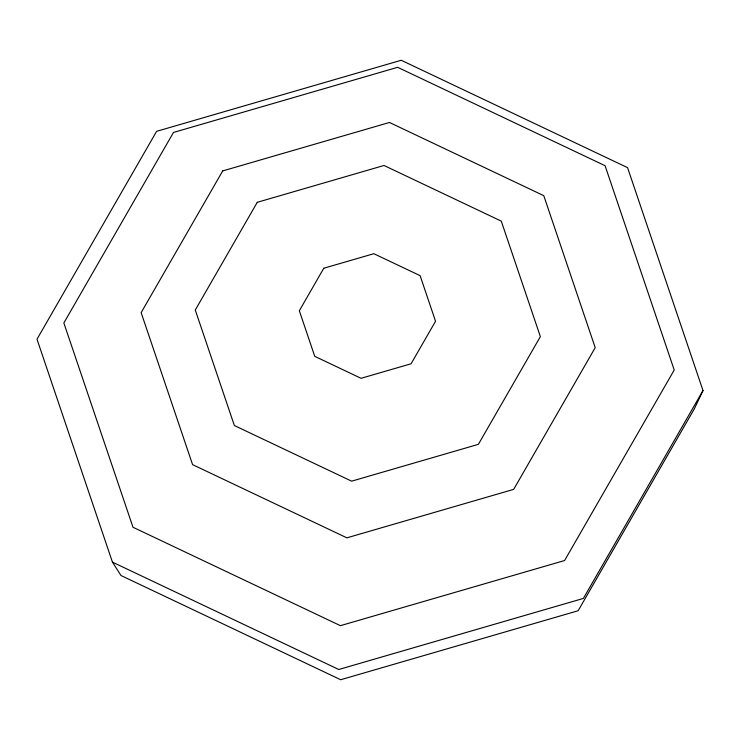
<?xml version="1.0" encoding="UTF-8"?>
<svg xmlns="http://www.w3.org/2000/svg" width="740" height="740" viewBox="0 0 740 740"><rect width="100%" height="100%" fill="white"/><g stroke="black" fill="none" stroke-linecap="round" stroke-linejoin="round"><path stroke-width="1.11" d="M703 390.544L694.277 408.933L578.153 610.74L340.678 679.736L120.972 575.498L112.443 562.123L37 339.207L156.621 131.332L401.237 60.264L627.557 167.629L703 390.544L583.379 598.429L338.763 669.496L112.443 562.123M173.484 132.451L63.853 322.964L132.996 527.259L340.409 625.67L564.592 560.532L674.223 370.019L605.08 165.714L397.667 67.312L173.484 132.451M222.703 170.922L141.146 312.65L192.585 464.637L346.884 537.841L513.662 489.38L595.21 347.652L543.78 195.674L389.481 122.47L222.703 170.922M257.261 202.316L195.277 310.023L234.367 425.528L351.639 481.166L478.382 444.342L540.366 336.626L501.276 221.121L384.005 165.483L257.261 202.316M323.796 268.232L299.33 310.754L314.759 356.347L361.046 378.307L411.079 363.775L435.546 321.252L420.117 275.659L373.829 253.7L323.796 268.232"/></g></svg>
